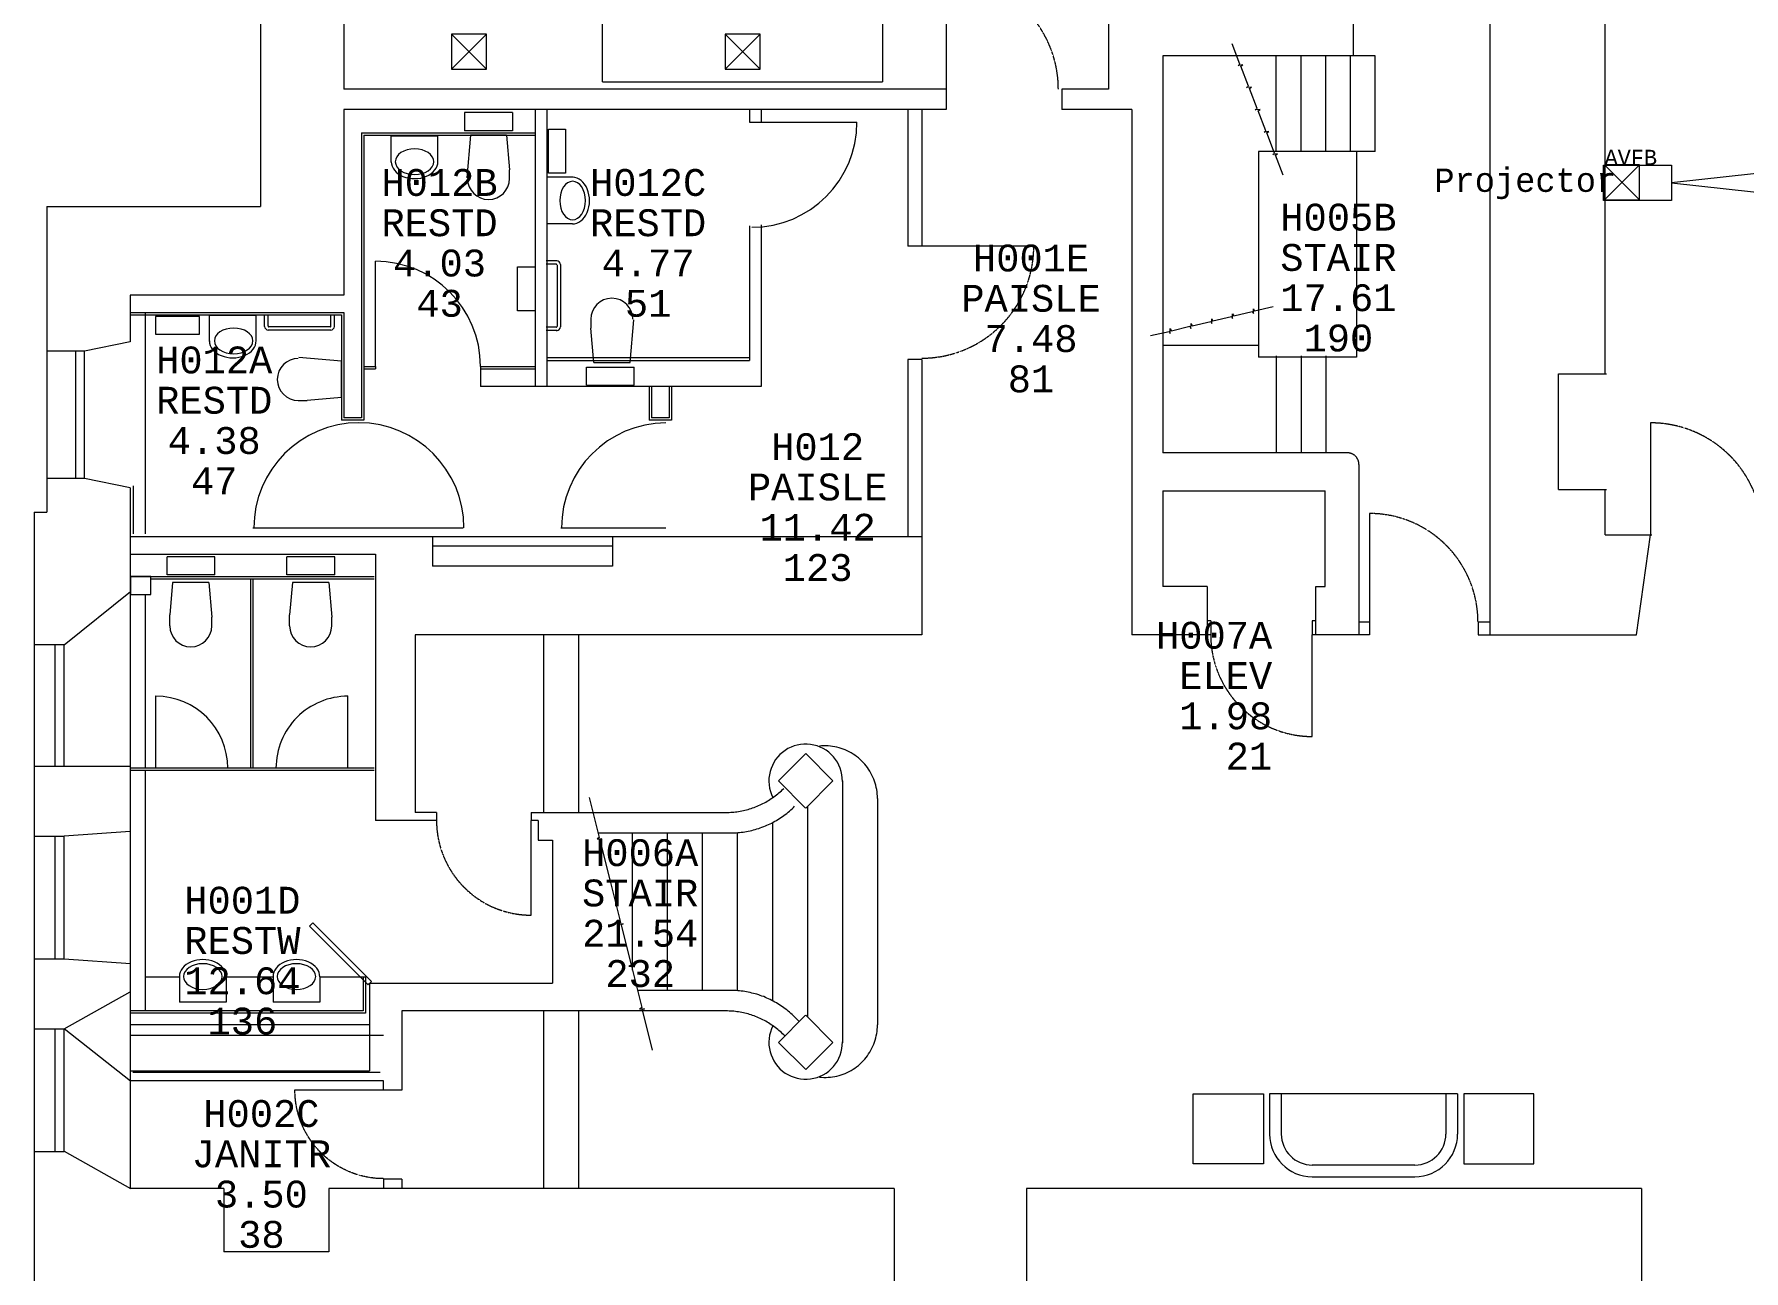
# Model space of a CAD drawing. Extents: x 0 to 84000, y 0 to 59400.
# Drawn here: x 10999 to 25644, y 30285 to 40876 of the extents above; entities that cross this region are included whole.
import ezdxf
from ezdxf.enums import TextEntityAlignment as Align

# ---------------------------------------------------------------- set-up
doc = ezdxf.new("R2010")
doc.units = 0
doc.header["$MEASUREMENT"] = 0
doc.linetypes.add('HIDDEN', pattern=[0.375, 0.25, -0.125])
doc.layers.get('0').update_dxf_attribs({"linetype": 'CONTINUOUS', "lineweight": 0})
for name, color, linetype, lineweight in [('001BUILDING', 7, 'CONTINUOUS', 0), ('001PARTITIONING', 5, 'CONTINUOUS', 0), ('725furniture', 4, 'CONTINUOUS', 0), ('RM$TXT', 7, 'CONTINUOUS', 0)]:
    doc.layers.add(name, color=color, linetype=linetype, lineweight=lineweight)
doc.styles.add('MONOTXT', font='monotxt.shx')

# ---------------------------------------------------------------- blocks, each defined once
blk = doc.blocks.new('12HH0214B')
at = {"linetype": 'Continuous'}
blk.add_line((0, 960), (0, 0), dxfattribs=at)
at = {"linetype": 'HIDDEN'}
for p, q in [((37.689712, 959.259741), (0.000301, 959.999878)), ((75.321008, 957.040496), (37.689712, 959.259741)), ((112.836164, 953.345565), (75.321008, 957.040496)), ((150.177335, 948.180644), (112.836164, 953.345565)), ((187.286944, 941.553698), (150.177335, 948.180644)), ((224.10777, 933.474945), (187.286944, 941.553698)), ((260.583038, 923.956842), (224.10777, 933.474945)), ((296.656506, 913.014065), (260.583038, 923.956842)), ((332.272552, 900.663487), (296.656506, 913.014065)), ((367.376257, 886.924152), (332.272552, 900.663487)), ((401.913495, 871.817245), (367.376257, 886.924152)), ((435.831012, 855.366059), (401.913495, 871.817245)), ((469.07651, 837.595961), (435.831012, 855.366059)), ((501.598725, 818.534351), (469.07651, 837.595961)), ((533.347513, 798.210622), (501.598725, 818.534351)), ((564.273917, 776.65611), (533.347513, 798.210622)), ((594.330252, 753.904051), (564.273917, 776.65611)), ((623.470173, 729.989527), (594.330252, 753.904051)), ((651.648749, 704.949412), (623.470173, 729.989527)), ((678.82253, 678.822317), (651.648749, 704.949412)), ((704.949617, 651.648528), (678.82253, 678.822317)), ((729.989722, 623.469944), (704.949617, 651.648528)), ((753.904237, 594.330015), (729.989722, 623.469944)), ((776.656287, 564.273673), (753.904237, 594.330015)), ((798.210789, 533.347262), (776.656287, 564.273673)), ((818.534509, 501.598468), (798.210789, 533.347262)), ((837.596108, 469.076247), (818.534509, 501.598468)), ((855.366196, 435.830744), (837.596108, 469.076247)), ((871.817371, 401.913222), (855.366196, 435.830744)), ((886.924267, 367.375979), (871.817371, 401.913222)), ((900.663591, 332.272269), (886.924267, 367.375979)), ((913.014158, 296.65622), (900.663591, 332.272269)), ((923.956924, 260.582748), (913.014158, 296.65622)), ((933.475016, 224.107477), (923.956924, 260.582748)), ((941.553757, 187.286648), (933.475016, 224.107477)), ((948.180691, 150.177038), (941.553757, 187.286648)), ((953.3456, 112.835865), (948.180691, 150.177038)), ((957.04052, 75.320707), (953.3456, 112.835865)), ((959.259753, 37.689411), (957.04052, 75.320707)), ((959.999878, 0), (959.259753, 37.689411))]:
    blk.add_line(p, q, dxfattribs=at)
blk = doc.blocks.new('20HH0214B')
at = {"linetype": 'Continuous'}
blk.add_line((0, 810), (0, 0), dxfattribs=at)
at = {"linetype": 'HIDDEN'}
for p, q in [((31.800694, 809.375388), (0.000254, 809.999878)), ((63.552099, 807.5029), (31.800694, 809.375388)), ((95.205511, 804.385301), (63.552099, 807.5029)), ((126.712124, 800.0274), (95.205511, 804.385301)), ((158.023355, 794.435914), (126.712124, 800.0274)), ((189.090926, 787.619466), (158.023355, 794.435914)), ((219.866933, 779.588567), (189.090926, 787.619466)), ((250.303921, 770.355599), (219.866933, 779.588567)), ((280.354959, 759.934799), (250.303921, 770.355599)), ((309.97371, 748.342236), (280.354959, 759.934799)), ((339.114504, 735.595783), (309.97371, 748.342236)), ((367.732408, 721.715095), (339.114504, 735.595783)), ((395.783296, 706.721575), (367.732408, 721.715095)), ((423.223915, 690.638343), (395.783296, 706.721575)), ((450.011953, 673.490196), (423.223915, 690.638343)), ((476.106106, 655.303577), (450.011953, 673.490196)), ((501.466138, 636.106528), (476.106106, 655.303577)), ((526.052946, 615.928649), (501.466138, 636.106528)), ((549.828619, 594.801052), (526.052946, 615.928649)), ((572.756496, 572.756317), (549.828619, 594.801052)), ((594.801225, 549.828432), (572.756496, 572.756317)), ((615.928814, 526.052753), (594.801225, 549.828432)), ((636.106685, 501.465939), (615.928814, 526.052753)), ((655.303727, 476.1059), (636.106685, 501.465939)), ((673.490338, 450.011742), (655.303727, 476.1059)), ((690.638476, 423.223698), (673.490338, 450.011742)), ((706.7217, 395.783074), (690.638476, 423.223698)), ((721.715211, 367.732181), (706.7217, 395.783074)), ((735.595889, 339.114273), (721.715211, 367.732181)), ((748.342333, 309.973475), (735.595889, 339.114273)), ((759.934887, 280.35472), (748.342333, 309.973475)), ((770.355678, 250.303679), (759.934887, 280.35472)), ((779.588636, 219.866688), (770.355678, 250.303679)), ((787.619526, 189.090679), (779.588636, 219.866688)), ((794.435964, 158.023106), (787.619526, 189.090679)), ((800.027439, 126.711872), (794.435964, 158.023106)), ((804.385331, 95.205259), (800.027439, 126.711872)), ((807.50292, 63.551845), (804.385331, 95.205259)), ((809.375398, 31.80044), (807.50292, 63.551845)), ((809.999878, 0), (809.375398, 31.80044))]:
    blk.add_line(p, q, dxfattribs=at)
blk = doc.blocks.new('15HH0214B')
at = {"linetype": 'Continuous'}
blk.add_line((0, 760), (0, 0), dxfattribs=at)
at = {"linetype": 'HIDDEN'}
for p, q in [((29.837688, 759.413937), (0.000239, 759.999878)), ((59.629129, 757.657034), (29.837688, 759.413937)), ((89.328627, 754.73188), (59.629129, 757.657034)), ((118.890386, 750.642985), (89.328627, 754.73188)), ((148.268826, 745.396653), (118.890386, 750.642985)), ((177.418645, 739.000974), (148.268826, 745.396653)), ((206.294898, 731.465809), (177.418645, 739.000974)), ((234.85306, 722.802777), (206.294898, 731.465809)), ((263.049095, 713.025237), (234.85306, 722.802777)), ((290.839527, 702.148264), (263.049095, 713.025237)), ((318.181507, 690.188629), (290.839527, 702.148264)), ((345.032873, 677.164774), (318.181507, 690.188629)), ((371.352224, 663.09678), (345.032873, 677.164774)), ((397.098978, 648.00634), (371.352224, 663.09678)), ((422.233433, 631.916721), (397.098978, 648.00634)), ((446.716836, 614.852733), (422.233433, 631.916721)), ((470.511434, 596.840687), (446.716836, 614.852733)), ((493.580537, 577.908356), (470.511434, 596.840687)), ((515.888576, 558.084933), (493.580537, 577.908356)), ((537.401152, 537.400983), (515.888576, 558.084933)), ((558.085095, 515.888401), (537.401152, 537.400983)), ((577.908511, 493.580356), (558.085095, 515.888401)), ((596.840834, 470.511246), (577.908511, 493.580356)), ((614.852873, 446.716643), (596.840834, 470.511246)), ((631.916854, 422.233235), (614.852873, 446.716643)), ((648.006465, 397.098774), (631.916854, 422.233235)), ((663.096897, 371.352016), (648.006465, 397.098774)), ((677.164882, 345.032661), (663.096897, 371.352016)), ((690.188729, 318.18129), (677.164882, 345.032661)), ((702.148355, 290.839307), (690.188729, 318.18129)), ((713.025319, 263.048871), (702.148355, 290.839307)), ((722.802851, 234.852833), (713.025319, 263.048871)), ((731.465874, 206.294669), (722.802851, 234.852833)), ((739.001029, 177.418413), (731.465874, 206.294669)), ((745.396699, 148.268592), (739.001029, 177.418413)), ((750.643022, 118.890151), (745.396699, 148.268592)), ((754.731908, 89.32839), (750.643022, 118.890151)), ((757.657053, 59.628891), (754.731908, 89.32839)), ((759.413946, 29.837449), (757.657053, 59.628891)), ((759.999878, 0), (759.413946, 29.837449))]:
    blk.add_line(p, q, dxfattribs=at)
blk = doc.blocks.new('21HH0214B')
at = {"linetype": 'Continuous'}
blk.add_line((0, 870), (0, 0), dxfattribs=at)
at = {"linetype": 'HIDDEN'}
for p, q in [((34.156301, 869.329129), (0.000273, 869.999878)), ((68.259662, 867.317938), (34.156301, 869.329129)), ((102.257772, 863.969407), (68.259662, 867.317938)), ((136.098208, 859.288697), (102.257772, 863.969407)), ((169.728791, 853.283028), (136.098208, 859.288697)), ((203.097664, 845.961658), (169.728791, 853.283028)), ((236.153375, 837.335877), (203.097664, 845.961658)), ((268.844955, 827.418986), (236.153375, 837.335877)), ((301.121996, 816.226275), (268.844955, 827.418986)), ((332.934729, 803.775002), (301.121996, 816.226275)), ((364.2341, 790.084368), (332.934729, 803.775002)), ((394.97185, 775.175481), (364.2341, 790.084368)), ((425.100581, 759.07133), (394.97185, 775.175481)), ((454.573839, 741.796746), (425.100581, 759.07133)), ((483.346177, 723.378366), (454.573839, 741.796746)), ((511.37323, 703.84459), (483.346177, 723.378366)), ((538.611784, 683.225537), (511.37323, 703.84459)), ((565.019837, 661.553), (538.611784, 683.225537)), ((590.556671, 638.860396), (565.019837, 661.553)), ((615.18291, 615.182717), (590.556671, 638.860396)), ((638.860582, 590.556471), (615.18291, 615.182717)), ((661.553177, 565.019629), (638.860582, 590.556471)), ((683.225706, 538.611569), (661.553177, 565.019629)), ((703.844751, 511.373009), (683.225706, 538.611569)), ((723.378518, 483.34595), (703.844751, 511.373009)), ((741.796889, 454.573606), (723.378518, 483.34595)), ((759.071463, 425.100343), (741.796889, 454.573606)), ((775.175605, 394.971606), (759.071463, 425.100343)), ((790.084482, 364.233852), (775.175605, 394.971606)), ((803.775107, 332.934476), (790.084482, 364.233852)), ((816.226369, 301.12174), (803.775107, 332.934476)), ((827.41907, 268.844695), (816.226369, 301.12174)), ((837.335951, 236.153112), (827.41907, 268.844695)), ((845.961722, 203.097398), (837.335951, 236.153112)), ((853.283081, 169.728523), (845.961722, 203.097398)), ((859.28874, 136.097939), (853.283081, 169.728523)), ((863.969439, 102.257501), (859.28874, 136.097939)), ((867.31796, 68.25939), (863.969439, 102.257501)), ((869.32914, 34.156028), (867.31796, 68.25939)), ((869.999878, 0), (869.32914, 34.156028))]:
    blk.add_line(p, q, dxfattribs=at)
blk = doc.blocks.new('16HH0214B')
at = {"linetype": 'Continuous'}
blk.add_line((0, 930), (0, 0), dxfattribs=at)
at = {"linetype": 'HIDDEN'}
for p, q in [((36.511908, 929.282871), (0.000292, 929.999878)), ((72.967226, 927.132977), (36.511908, 929.282871)), ((109.310033, 923.553512), (72.967226, 927.132977)), ((145.484293, 918.549995), (109.310033, 923.553512)), ((181.434226, 912.130141), (145.484293, 918.549995)), ((217.104401, 904.303849), (181.434226, 912.130141)), ((252.439817, 895.083187), (217.104401, 904.303849)), ((287.385989, 884.482372), (252.439817, 895.083187)), ((321.889033, 872.51775), (287.385989, 884.482372)), ((355.895748, 859.207769), (321.889033, 872.51775)), ((389.353697, 844.572952), (355.895748, 859.207769)), ((422.211291, 828.635866), (389.353697, 844.572952)), ((454.417867, 811.421084), (422.211291, 828.635866)), ((485.923763, 792.95515), (454.417867, 811.421084)), ((516.680401, 773.266537), (485.923763, 792.95515)), ((546.640355, 752.385603), (516.680401, 773.266537)), ((575.757429, 730.344546), (546.640355, 752.385603)), ((603.986728, 707.177351), (575.757429, 730.344546)), ((631.284723, 682.91974), (603.986728, 707.177351)), ((657.609323, 657.609117), (631.284723, 682.91974)), ((682.919938, 631.284509), (657.609323, 657.609117)), ((707.177541, 603.986506), (682.919938, 631.284509)), ((730.344727, 575.7572), (707.177541, 603.986506)), ((752.385775, 546.640118), (730.344727, 575.7572)), ((773.266699, 516.680158), (752.385775, 546.640118)), ((792.955302, 485.923514), (773.266699, 516.680158)), ((811.421226, 454.417612), (792.955302, 485.923514)), ((828.635999, 422.211031), (811.421226, 454.417612)), ((844.573074, 389.353432), (828.635999, 422.211031)), ((859.20788, 355.895478), (844.573074, 389.353432)), ((872.517851, 321.888759), (859.20788, 355.895478)), ((884.482462, 287.385712), (872.517851, 321.888759)), ((895.083266, 252.439536), (884.482462, 287.385712)), ((904.303918, 217.104117), (895.083266, 252.439536)), ((912.130198, 181.43394), (904.303918, 217.104117)), ((918.550041, 145.484005), (912.130198, 181.43394)), ((923.553546, 109.309744), (918.550041, 145.484005)), ((927.133, 72.966935), (923.553546, 109.309744)), ((929.282882, 36.511617), (927.133, 72.966935)), ((929.999878, 0), (929.282882, 36.511617))]:
    blk.add_line(p, q, dxfattribs=at)
blk = doc.blocks.new('justhh00furn')
at = {"layer": '725furniture', "lineweight": 0}
for p, q in [((9819, 4291), (10419, 4291)), ((9819, 3691), (9819, 4291)), ((10419, 4291), (10419, 3691)), ((12136, 4291), (12136, 3691)), ((12736, 4291), (12136, 4291)), ((12736, 3691), (12736, 4291)), ((10419, 3691), (9819, 3691)), ((12136, 3691), (12736, 3691))]:
    blk.add_line(p, q, dxfattribs=at)
at = {"layer": '725furniture', "linetype": 'ByBlock', "lineweight": 0}
for p, q in [((10473, 4291), (10473, 3946)), ((12083, 4291), (10473, 4291)), ((10473, 4291), (10473, 3946)), ((10573, 4291), (10573, 3946)), ((11983, 4291), (11983, 3946)), ((12083, 4291), (12083, 3946)), ((11718, 3681), (10838, 3681)), ((10838, 3581), (11718, 3581))]:
    blk.add_line(p, q, dxfattribs=at)
for centre, radius, start, end in [((10838, 3946), 365, 180, 270), ((10838, 3946), 265, 180, 270), ((11718, 3946), 265, 270, 0), ((11718, 3946), 365, 270, 0)]:
    blk.add_arc(centre, radius, start, end, dxfattribs=at)
blk = doc.blocks.new('650av')
at = {"linetype": 'ByBlock', "lineweight": 0}
for p, q in [((4758, 12959), (4758, 13727)), ((7158, 13727), (7158, 12959)), ((3465, 13366), (3765, 13066)), ((3465, 13066), (3765, 13366)), ((3765, 13366), (3465, 13366)), ((3465, 13366), (3465, 13066)), ((3765, 13066), (3765, 13366)), ((5808, 13366), (6108, 13066)), ((5808, 13066), (6108, 13366)), ((6108, 13366), (5808, 13366)), ((5808, 13366), (5808, 13066)), ((6108, 13066), (6108, 13366)), ((3465, 13066), (3765, 13066)), ((5808, 13066), (6108, 13066)), ((4758, 12959), (7158, 12959))]:
    blk.add_line(p, q, dxfattribs=at)
at = {"lineweight": 0}
for p, q in [((24952, 13293), (13916, 12093)), ((13332, 11943), (13332, 12243)), ((13332, 12243), (13916, 12243)), ((13342, 12246), (13642, 11946)), ((13342, 11946), (13642, 12246)), ((13642, 12246), (13342, 12246)), ((13342, 12246), (13342, 11946)), ((13642, 11946), (13642, 12246)), ((13916, 12243), (13916, 11943)), ((13916, 12093), (24952, 10893)), ((13916, 11943), (13332, 11943)), ((13342, 11946), (13642, 11946))]:
    blk.add_line(p, q, dxfattribs=at)
at = {"lineweight": 0, "style": 'MONOTXT'}
blk.add_text('AVFB', height=130, dxfattribs=at).set_placement((13342, 12246))
blk.add_text('Projector', height=200, dxfattribs=at).set_placement((12663, 12094), align=Align.MIDDLE)

msp = doc.modelspace()

# ---------------------------------------------------------------- linework, layer by layer
at = {"layer": '001BUILDING', "linetype": 'Continuous'}
for p, q in [((12936, 50592), (12936, 39400)), ((20202, 46202), (20202, 40406)), ((13652, 42716), (13652, 40406)), ((23467, 41227), (23467, 35733)), ((24456, 37967), (24456, 41227)), ((22297, 40971), (22297, 40691)), ((21328, 40620), (21261, 40792)), ((20667, 40691), (20667, 37291)), ((22487, 40691), (20667, 40691)), ((21311, 40608), (21328, 40620)), ((21352, 40613), (21311, 40608)), ((21335, 40601), (21352, 40613)), ((21402, 40430), (21335, 40601)), ((21639, 39871), (21639, 40691)), ((21851, 39871), (21851, 40691)), ((22063, 39871), (22063, 40691)), ((22275, 39871), (22275, 40691)), ((22487, 39871), (22487, 40691)), ((21385, 40418), (21402, 40430)), ((21426, 40423), (21385, 40418)), ((21402, 40430), (21402, 40430)), ((21409, 40411), (21426, 40423)), ((18812, 40406), (13652, 40406)), ((18812, 40406), (18812, 40231)), ((20202, 40406), (19802, 40406)), ((19802, 40406), (19802, 40231)), ((21476, 40239), (21409, 40411)), ((18812, 40231), (13652, 40231)), ((13652, 40231), (13652, 38641)), ((18482, 40231), (18482, 39061)), ((18602, 40231), (18602, 39061)), ((20402, 40231), (19802, 40231)), ((20402, 40231), (20402, 35731)), ((21459, 40227), (21476, 40239)), ((21500, 40232), (21459, 40227)), ((21476, 40239), (21476, 40239)), ((21484, 40220), (21500, 40232)), ((21550, 40049), (21484, 40220)), ((21534, 40037), (21550, 40049)), ((21574, 40042), (21534, 40037)), ((21550, 40049), (21550, 40049)), ((21558, 40030), (21574, 40042)), ((21624, 39858), (21558, 40030)), ((21487, 39871), (21487, 38111)), ((22487, 39871), (21487, 39871)), ((21608, 39846), (21624, 39858)), ((21649, 39851), (21608, 39846)), ((21624, 39858), (21624, 39858)), ((21632, 39839), (21649, 39851)), ((21699, 39668), (21632, 39839)), ((22327, 39871), (22327, 38111)), ((11106, 39400), (11106, 36783)), ((11106, 39400), (12936, 39400)), ((18602, 39061), (18482, 39061)), ((11822, 38641), (11822, 38241)), ((13652, 38641), (11822, 38641)), ((21443, 38483), (21443, 38524)), ((21443, 38524), (21453, 38506)), ((21453, 38506), (21611, 38543)), ((20740, 38336), (20899, 38374)), ((20899, 38374), (20908, 38355)), ((20908, 38355), (20909, 38397)), ((20909, 38397), (20918, 38378)), ((20918, 38378), (21077, 38416)), ((20918, 38378), (20918, 38378)), ((21077, 38416), (21086, 38398)), ((21086, 38398), (21087, 38439)), ((21087, 38439), (21096, 38421)), ((21096, 38421), (21255, 38459)), ((21096, 38421), (21096, 38421)), ((21255, 38459), (21264, 38440)), ((21264, 38440), (21265, 38482)), ((21265, 38482), (21274, 38463)), ((21274, 38463), (21433, 38501)), ((21274, 38463), (21274, 38463)), ((21433, 38501), (21443, 38483)), ((11822, 38241), (11431, 38161)), ((20562, 38294), (20720, 38331)), ((20720, 38331), (20730, 38313)), ((20730, 38313), (20730, 38354)), ((20730, 38354), (20740, 38336)), ((20740, 38336), (20740, 38336)), ((11430, 38161), (11106, 38161)), ((11356, 37071), (11356, 38161)), ((11431, 37071), (11431, 38161)), ((18482, 38091), (18482, 36571)), ((18602, 38091), (18482, 38091)), ((18602, 38091), (18602, 35731)), ((21487, 38211), (20667, 38211)), ((22327, 38111), (21487, 38111)), ((21639, 38121), (21639, 37291)), ((21851, 38121), (21851, 37291)), ((22063, 38121), (22063, 37291)), ((24056, 36977), (24056, 37967)), ((24056, 37967), (24467, 37967)), ((22247, 37291), (20667, 37291)), ((22251, 37291), (22247, 37291)), ((22255, 37291), (22251, 37291)), ((22259, 37290), (22255, 37291)), ((22263, 37290), (22259, 37290)), ((22267, 37289), (22263, 37290)), ((22271, 37288), (22267, 37289)), ((22274, 37287), (22271, 37288)), ((22278, 37286), (22274, 37287)), ((22282, 37285), (22278, 37286)), ((22285, 37283), (22282, 37285)), ((22289, 37282), (22285, 37283)), ((22293, 37280), (22289, 37282)), ((22296, 37278), (22293, 37280)), ((22299, 37276), (22296, 37278)), ((22303, 37274), (22299, 37276)), ((22306, 37272), (22303, 37274)), ((22309, 37269), (22306, 37272)), ((22312, 37267), (22309, 37269)), ((22315, 37264), (22312, 37267)), ((22318, 37262), (22315, 37264)), ((22321, 37259), (22318, 37262)), ((22323, 37256), (22321, 37259)), ((22326, 37253), (22323, 37256)), ((22328, 37250), (22326, 37253)), ((22330, 37246), (22328, 37250)), ((22332, 37243), (22330, 37246)), ((22334, 37240), (22332, 37243)), ((22336, 37236), (22334, 37240)), ((22338, 37233), (22336, 37236)), ((22340, 37229), (22338, 37233)), ((22341, 37226), (22340, 37229)), ((22342, 37222), (22341, 37226)), ((22343, 37218), (22342, 37222)), ((22344, 37214), (22343, 37218)), ((22345, 37210), (22344, 37214)), ((22346, 37207), (22345, 37210)), ((22346, 37203), (22346, 37207)), ((22347, 37199), (22346, 37203)), ((11430, 37071), (11106, 37071)), ((11822, 36991), (11431, 37071)), ((22347, 37195), (22347, 37199)), ((22347, 37191), (22347, 37195)), ((22347, 37191), (22347, 35731)), ((11822, 36991), (11822, 30991)), ((20667, 36966), (20667, 36146)), ((20667, 36966), (22057, 36966)), ((22057, 36146), (22057, 36966)), ((24056, 36977), (24467, 36977)), ((24456, 36587), (24456, 36977)), ((10999, 36783), (10999, 30124)), ((10999, 36783), (11106, 36783)), ((14412, 36571), (11822, 36571)), ((15952, 36571), (14412, 36571)), ((14412, 36571), (14412, 36321)), ((15952, 36491), (14412, 36491)), ((18602, 36571), (15952, 36571)), ((15952, 36571), (15952, 36321)), ((24456, 36587), (24857, 36587)), ((24726, 35733), (24846, 36587)), ((11822, 36423), (13922, 36423)), ((13922, 36423), (13922, 34141)), ((15952, 36321), (14412, 36321)), ((11254, 35646), (11823, 36103)), ((21047, 36146), (20667, 36146)), ((21047, 36146), (21047, 35731)), ((21977, 36146), (22057, 36146)), ((21977, 35731), (21977, 36146)), ((21077, 35851), (21047, 35851)), ((21077, 35851), (21077, 35731)), ((21977, 35851), (21947, 35851)), ((21947, 35851), (21947, 35731)), ((22437, 35841), (22347, 35841)), ((22437, 35841), (22437, 35731)), ((23367, 35841), (23367, 35731)), ((23467, 35841), (23367, 35841)), ((11254, 35646), (10999, 35646)), ((11179, 34608), (11179, 35646)), ((11254, 34608), (11254, 35646)), ((18602, 35731), (14262, 35731)), ((14262, 35731), (14262, 34211)), ((15362, 35731), (15362, 34211)), ((15662, 35731), (15662, 34211)), ((21077, 35731), (20402, 35731)), ((22437, 35731), (21947, 35731)), ((23367, 35733), (24726, 35733)), ((17608, 34714), (17375, 34481)), ((17409, 34725), (17387, 34707)), ((17432, 34742), (17409, 34725)), ((17456, 34757), (17432, 34742)), ((17482, 34770), (17456, 34757)), ((17508, 34780), (17482, 34770)), ((17536, 34788), (17508, 34780)), ((17564, 34793), (17536, 34788)), ((17592, 34796), (17564, 34793)), ((17621, 34796), (17592, 34796)), ((17841, 34481), (17608, 34714)), ((17649, 34793), (17621, 34796)), ((17677, 34788), (17649, 34793)), ((17705, 34780), (17677, 34788)), ((17731, 34770), (17705, 34780)), ((17744, 34780), (17726, 34778)), ((17757, 34758), (17731, 34770)), ((17763, 34781), (17744, 34780)), ((17782, 34743), (17757, 34758)), ((17782, 34781), (17763, 34781)), ((17801, 34780), (17782, 34781)), ((17805, 34726), (17782, 34743)), ((17820, 34778), (17801, 34780)), ((17826, 34708), (17805, 34726)), ((17838, 34776), (17820, 34778)), ((17857, 34773), (17838, 34776)), ((17875, 34769), (17857, 34773)), ((17894, 34764), (17875, 34769)), ((17912, 34759), (17894, 34764)), ((17929, 34753), (17912, 34759)), ((17947, 34746), (17929, 34753)), ((17964, 34738), (17947, 34746)), ((17981, 34730), (17964, 34738)), ((17997, 34720), (17981, 34730)), ((18014, 34711), (17997, 34720)), ((18029, 34700), (18014, 34711)), ((10999, 34608), (11822, 34608)), ((17311, 34588), (17302, 34560)), ((17322, 34614), (17311, 34588)), ((17335, 34639), (17322, 34614)), ((17350, 34663), (17335, 34639)), ((17368, 34686), (17350, 34663)), ((17387, 34707), (17368, 34686)), ((17846, 34687), (17826, 34708)), ((17863, 34664), (17846, 34687)), ((17879, 34641), (17863, 34664)), ((17892, 34615), (17879, 34641)), ((17903, 34589), (17892, 34615)), ((17912, 34562), (17903, 34589)), ((18044, 34689), (18029, 34700)), ((18059, 34677), (18044, 34689)), ((18073, 34665), (18059, 34677)), ((18087, 34652), (18073, 34665)), ((18100, 34639), (18087, 34652)), ((18113, 34625), (18100, 34639)), ((18125, 34610), (18113, 34625)), ((18136, 34595), (18125, 34610)), ((18147, 34580), (18136, 34595)), ((18157, 34564), (18147, 34580)), ((18167, 34548), (18157, 34564)), ((17293, 34504), (17292, 34476)), ((17292, 34476), (17294, 34447)), ((17297, 34532), (17293, 34504)), ((17294, 34447), (17298, 34419)), ((17302, 34560), (17297, 34532)), ((17298, 34419), (17305, 34391)), ((17607, 34248), (17374, 34481)), ((17841, 34481), (17608, 34248)), ((17918, 34534), (17912, 34562)), ((17921, 34506), (17918, 34534)), ((17922, 34477), (17921, 34506)), ((17922, 34481), (17922, 32237)), ((18175, 34531), (18167, 34548)), ((18183, 34514), (18175, 34531)), ((18191, 34496), (18183, 34514)), ((18197, 34479), (18191, 34496)), ((18203, 34461), (18197, 34479)), ((18208, 34443), (18203, 34461)), ((18212, 34424), (18208, 34443)), ((18216, 34406), (18212, 34424)), ((15753, 34339), (15839, 33995)), ((17204, 34270), (17217, 34275)), ((17217, 34275), (17229, 34281)), ((17229, 34281), (17241, 34287)), ((17241, 34287), (17254, 34294)), ((17254, 34294), (17266, 34300)), ((17266, 34300), (17278, 34307)), ((17278, 34307), (17289, 34314)), ((17289, 34314), (17301, 34321)), ((17301, 34321), (17312, 34329)), ((17305, 34391), (17315, 34364)), ((17312, 34329), (17324, 34337)), ((17315, 34364), (17326, 34338)), ((17324, 34337), (17335, 34345)), ((17335, 34345), (17346, 34353)), ((17346, 34353), (17357, 34361)), ((17357, 34361), (17368, 34370)), ((17368, 34370), (17378, 34379)), ((17378, 34379), (17389, 34388)), ((17389, 34388), (17399, 34397)), ((17399, 34397), (17409, 34406)), ((17409, 34406), (17419, 34416)), ((18219, 34387), (18216, 34406)), ((18221, 34369), (18219, 34387)), ((18222, 34350), (18221, 34369)), ((18222, 34331), (18222, 34350)), ((18222, 34331), (18222, 32391)), ((14445, 34141), (13922, 34141)), ((14445, 34211), (14262, 34211)), ((14445, 34211), (14445, 34141)), ((15255, 34211), (15255, 34141)), ((15255, 34211), (16924, 34211)), ((15315, 34141), (15255, 34141)), ((15315, 34141), (15315, 33973)), ((16924, 34211), (16937, 34211)), ((16937, 34211), (16951, 34211)), ((16951, 34211), (16965, 34212)), ((16965, 34212), (16978, 34213)), ((16978, 34213), (16992, 34214)), ((16992, 34214), (17006, 34216)), ((17006, 34216), (17019, 34217)), ((17019, 34217), (17033, 34219)), ((17033, 34219), (17047, 34222)), ((17047, 34222), (17060, 34224)), ((17060, 34224), (17074, 34227)), ((17074, 34227), (17087, 34230)), ((17087, 34230), (17100, 34234)), ((17100, 34234), (17114, 34237)), ((17114, 34237), (17127, 34241)), ((17127, 34241), (17140, 34245)), ((17140, 34245), (17153, 34250)), ((17153, 34250), (17166, 34254)), ((17166, 34254), (17179, 34259)), ((17179, 34259), (17191, 34264)), ((17191, 34264), (17204, 34270)), ((17317, 34120), (17330, 34127)), ((17330, 34127), (17344, 34135)), ((17344, 34135), (17357, 34142)), ((17357, 34142), (17370, 34150)), ((17370, 34150), (17383, 34158)), ((17383, 34158), (17396, 34167)), ((17396, 34167), (17408, 34175)), ((17408, 34175), (17421, 34184)), ((17421, 34184), (17433, 34193)), ((17433, 34193), (17445, 34202)), ((17445, 34202), (17457, 34212)), ((17457, 34212), (17468, 34222)), ((17468, 34222), (17480, 34232)), ((17480, 34232), (17491, 34242)), ((17491, 34242), (17502, 34252)), ((17502, 34252), (17513, 34263)), ((17622, 34262), (17622, 32459)), ((10999, 34008), (11254, 34008)), ((11179, 32958), (11179, 34008)), ((11822, 34048), (11254, 34008)), ((11254, 32958), (11254, 34008)), ((15839, 33995), (15820, 33985)), ((15820, 33985), (15862, 33985)), ((15828, 34036), (16965, 34036)), ((15862, 33985), (15844, 33975)), ((16122, 34036), (16122, 32860)), ((16422, 34036), (16422, 32686)), ((16722, 34036), (16722, 32686)), ((16965, 34036), (16980, 34036)), ((16980, 34036), (16995, 34036)), ((16995, 34036), (17011, 34037)), ((17011, 34037), (17026, 34038)), ((17022, 34036), (17022, 32686)), ((17026, 34038), (17041, 34040)), ((17041, 34040), (17056, 34041)), ((17056, 34041), (17071, 34043)), ((17071, 34043), (17086, 34045)), ((17086, 34045), (17101, 34048)), ((17101, 34048), (17116, 34051)), ((17116, 34051), (17131, 34054)), ((17131, 34054), (17146, 34057)), ((17146, 34057), (17161, 34061)), ((17161, 34061), (17175, 34065)), ((17175, 34065), (17190, 34069)), ((17190, 34069), (17205, 34074)), ((17205, 34074), (17219, 34079)), ((17219, 34079), (17233, 34084)), ((17233, 34084), (17248, 34089)), ((17248, 34089), (17262, 34095)), ((17262, 34095), (17276, 34101)), ((17276, 34101), (17290, 34107)), ((17290, 34107), (17303, 34114)), ((17303, 34114), (17317, 34120)), ((17322, 34123), (17322, 32599)), ((15315, 33973), (15438, 33973)), ((15438, 33973), (15438, 32748)), ((15844, 33975), (15844, 33975)), ((15844, 33975), (15930, 33631)), ((15930, 33631), (15911, 33621)), ((15911, 33621), (15953, 33621)), ((15953, 33621), (15935, 33612)), ((15935, 33612), (15935, 33612)), ((15935, 33612), (16021, 33267)), ((13385, 33265), (13356, 33236)), ((13385, 33265), (13887, 32763)), ((16021, 33267), (16002, 33257)), ((16002, 33257), (16044, 33257)), ((16044, 33257), (16026, 33248)), ((16026, 33248), (16026, 33248)), ((16026, 33248), (16112, 32903)), ((13357, 33236), (13859, 32734)), ((10999, 32958), (11254, 32958)), ((11254, 32958), (11823, 32918)), ((16112, 32903), (16093, 32894)), ((16093, 32894), (16135, 32894)), ((16135, 32894), (16117, 32884)), ((16117, 32884), (16117, 32884)), ((16117, 32884), (16203, 32540)), ((11254, 32358), (11822, 32675)), ((13887, 32763), (13858, 32734)), ((13872, 32748), (13872, 31998)), ((13872, 32748), (15438, 32748)), ((16965, 32686), (16166, 32686)), ((16980, 32686), (16965, 32686)), ((16995, 32685), (16980, 32686)), ((17011, 32685), (16995, 32685)), ((17026, 32684), (17011, 32685)), ((17041, 32682), (17026, 32684)), ((17056, 32681), (17041, 32682)), ((17071, 32679), (17056, 32681)), ((17086, 32676), (17071, 32679)), ((17101, 32674), (17086, 32676)), ((17116, 32671), (17101, 32674)), ((17131, 32668), (17116, 32671)), ((17146, 32664), (17131, 32668)), ((17161, 32661), (17146, 32664)), ((17175, 32657), (17161, 32661)), ((16203, 32540), (16184, 32530)), ((16184, 32530), (16226, 32530)), ((16226, 32530), (16208, 32520)), ((16208, 32520), (16293, 32176)), ((17190, 32653), (17175, 32657)), ((17205, 32648), (17190, 32653)), ((17219, 32643), (17205, 32648)), ((17233, 32638), (17219, 32643)), ((17248, 32633), (17233, 32638)), ((17262, 32627), (17248, 32633)), ((17276, 32621), (17262, 32627)), ((17290, 32615), (17276, 32621)), ((17303, 32608), (17290, 32615)), ((17317, 32601), (17303, 32608)), ((17330, 32594), (17317, 32601)), ((17344, 32587), (17330, 32594)), ((17357, 32579), (17344, 32587)), ((17370, 32572), (17357, 32579)), ((17383, 32564), (17370, 32572)), ((17396, 32555), (17383, 32564)), ((17408, 32547), (17396, 32555)), ((17421, 32538), (17408, 32547)), ((17433, 32529), (17421, 32538)), ((17445, 32519), (17433, 32529)), ((17457, 32510), (17445, 32519)), ((14147, 32511), (14147, 31831)), ((16924, 32511), (14147, 32511)), ((15362, 32511), (15362, 30991)), ((15662, 32511), (15662, 30991)), ((16937, 32511), (16924, 32511)), ((16951, 32510), (16937, 32511)), ((16965, 32510), (16951, 32510)), ((16978, 32509), (16965, 32510)), ((16992, 32508), (16978, 32509)), ((17006, 32506), (16992, 32508)), ((17019, 32504), (17006, 32506)), ((17033, 32502), (17019, 32504)), ((17047, 32500), (17033, 32502)), ((17060, 32497), (17047, 32500)), ((17074, 32495), (17060, 32497)), ((17087, 32492), (17074, 32495)), ((17100, 32488), (17087, 32492)), ((17114, 32485), (17100, 32488)), ((17127, 32481), (17114, 32485)), ((17140, 32477), (17127, 32481)), ((17153, 32472), (17140, 32477)), ((17166, 32468), (17153, 32472)), ((17179, 32463), (17166, 32468)), ((17191, 32458), (17179, 32463)), ((17204, 32452), (17191, 32458)), ((17217, 32447), (17204, 32452)), ((17229, 32441), (17217, 32447)), ((17241, 32435), (17229, 32441)), ((17254, 32428), (17241, 32435)), ((17266, 32422), (17254, 32428)), ((17278, 32415), (17266, 32422)), ((17289, 32408), (17278, 32415)), ((17301, 32400), (17289, 32408)), ((17312, 32393), (17301, 32400)), ((17324, 32385), (17312, 32393)), ((17326, 32383), (17315, 32357)), ((17335, 32377), (17324, 32385)), ((17346, 32369), (17335, 32377)), ((17357, 32361), (17346, 32369)), ((17374, 32241), (17607, 32474)), ((17468, 32500), (17457, 32510)), ((17480, 32490), (17468, 32500)), ((17491, 32480), (17480, 32490)), ((17502, 32470), (17491, 32480)), ((17513, 32459), (17502, 32470)), ((17513, 32459), (17553, 32419)), ((17608, 32474), (17841, 32241)), ((18221, 32353), (18222, 32372)), ((18222, 32372), (18222, 32391)), ((10999, 32358), (11254, 32358)), ((11179, 31308), (11179, 32358)), ((11254, 32359), (11823, 31911)), ((11254, 31308), (11254, 32358)), ((17294, 32275), (17292, 32246)), ((17292, 32246), (17293, 32218)), ((17298, 32303), (17294, 32275)), ((17305, 32330), (17298, 32303)), ((17315, 32357), (17305, 32330)), ((17368, 32352), (17357, 32361)), ((17378, 32343), (17368, 32352)), ((17375, 32241), (17608, 32008)), ((17389, 32334), (17378, 32343)), ((17399, 32325), (17389, 32334)), ((17409, 32315), (17399, 32325)), ((17419, 32306), (17409, 32315)), ((17419, 32306), (17429, 32296)), ((17608, 32008), (17840, 32240)), ((17921, 32216), (17922, 32245)), ((18183, 32208), (18191, 32225)), ((18191, 32225), (18197, 32243)), ((18197, 32243), (18203, 32261)), ((18203, 32261), (18208, 32279)), ((18208, 32279), (18212, 32297)), ((18212, 32297), (18216, 32316)), ((18216, 32316), (18219, 32334)), ((18219, 32334), (18221, 32353)), ((17293, 32218), (17297, 32189)), ((17297, 32189), (17302, 32161)), ((17302, 32161), (17311, 32134)), ((17311, 32134), (17322, 32108)), ((17322, 32108), (17335, 32083)), ((17335, 32083), (17350, 32059)), ((17863, 32057), (17879, 32081)), ((17879, 32081), (17892, 32106)), ((17892, 32106), (17903, 32133)), ((17903, 32133), (17912, 32160)), ((17912, 32160), (17918, 32188)), ((17918, 32188), (17921, 32216)), ((18087, 32069), (18100, 32083)), ((18100, 32083), (18113, 32097)), ((18113, 32097), (18125, 32111)), ((18125, 32111), (18136, 32126)), ((18136, 32126), (18147, 32142)), ((18147, 32142), (18157, 32158)), ((18157, 32158), (18167, 32174)), ((18167, 32174), (18175, 32191)), ((18175, 32191), (18183, 32208)), ((11822, 31998), (13872, 31998)), ((17350, 32059), (17368, 32036)), ((17368, 32036), (17387, 32015)), ((17387, 32015), (17409, 31996)), ((17409, 31996), (17432, 31979)), ((17432, 31979), (17456, 31965)), ((17456, 31965), (17482, 31952)), ((17482, 31952), (17508, 31942)), ((17508, 31942), (17536, 31934)), ((17536, 31934), (17564, 31929)), ((17564, 31929), (17592, 31926)), ((17621, 31926), (17649, 31929)), ((17649, 31929), (17677, 31934)), ((17677, 31934), (17705, 31941)), ((17705, 31941), (17731, 31951)), ((17726, 31943), (17744, 31942)), ((17731, 31951), (17757, 31964)), ((17744, 31942), (17763, 31941)), ((17757, 31964), (17782, 31978)), ((17763, 31941), (17782, 31941)), ((17782, 31978), (17805, 31995)), ((17782, 31941), (17801, 31942)), ((17801, 31942), (17820, 31943)), ((17805, 31995), (17826, 32014)), ((17820, 31943), (17838, 31946)), ((17826, 32014), (17846, 32035)), ((17838, 31946), (17857, 31949)), ((17846, 32035), (17863, 32057)), ((17857, 31949), (17875, 31953)), ((17875, 31953), (17894, 31958)), ((17894, 31958), (17912, 31963)), ((17912, 31963), (17929, 31969)), ((17929, 31969), (17947, 31976)), ((17947, 31976), (17964, 31984)), ((17964, 31984), (17981, 31992)), ((17981, 31992), (17997, 32001)), ((17997, 32001), (18014, 32011)), ((18014, 32011), (18029, 32021)), ((18029, 32021), (18044, 32033)), ((18044, 32033), (18059, 32044)), ((18059, 32044), (18073, 32057)), ((18073, 32057), (18087, 32069)), ((13992, 31911), (11822, 31911)), ((13992, 31831), (13992, 31911)), ((14147, 31831), (13992, 31831)), ((17592, 31926), (17621, 31926)), ((10999, 31308), (11254, 31308)), ((11254, 31309), (11823, 30991)), ((14147, 31071), (13992, 31071)), ((13992, 31071), (13992, 30991)), ((14147, 31071), (14147, 30991)), ((12622, 30991), (11822, 30991)), ((12622, 30991), (12622, 30446)), ((18365, 30991), (13522, 30991)), ((13522, 30991), (13522, 30446)), ((18365, 30991), (18365, 27983)), ((19500, 30991), (19500, 26241)), ((24767, 30991), (19500, 30991)), ((24767, 30991), (24767, 30103)), ((13522, 30446), (12622, 30446))]:
    msp.add_line(p, q, dxfattribs=at)
at = {"layer": '001PARTITIONING', "lineweight": 0}
for p, q in [((14686, 40204), (14686, 40049)), ((15096, 40204), (14686, 40204)), ((15096, 40204), (15096, 40049)), ((15289, 40231), (15289, 37859)), ((15389, 40231), (15389, 37859)), ((17127, 40231), (17127, 40122)), ((17227, 40231), (17227, 40122)), ((13802, 40031), (13802, 37591)), ((13802, 40031), (15289, 40031)), ((13822, 40011), (13822, 37571)), ((13822, 40011), (15289, 40011)), ((14057, 39778), (14057, 40003)), ((14457, 40003), (14057, 40003)), ((14457, 39785), (14457, 40003)), ((15096, 40049), (14686, 40049)), ((14735, 40011), (14704, 39645)), ((15046, 40011), (14735, 40011)), ((15046, 40011), (15071, 39715)), ((15403, 40062), (15551, 40062)), ((15403, 39685), (15403, 40062)), ((15551, 40062), (15551, 39685)), ((15071, 39641), (15071, 39715)), ((15617, 39651), (15392, 39651)), ((15392, 39251), (15392, 39651)), ((15551, 39685), (15403, 39685)), ((15609, 39251), (15392, 39251)), ((17127, 39235), (17127, 38081)), ((17227, 39242), (17227, 37859)), ((15140, 38884), (15289, 38884)), ((15140, 38508), (15140, 38884)), ((15289, 38884), (15289, 38508)), ((11822, 38491), (13652, 38491)), ((11822, 38471), (13632, 38471)), ((11949, 38491), (11949, 36598)), ((12038, 38457), (12038, 38308)), ((12414, 38457), (12038, 38457)), ((12414, 38308), (12414, 38457)), ((12500, 38243), (12500, 38468)), ((12900, 38468), (12500, 38468)), ((12900, 38251), (12900, 38468)), ((13632, 38471), (13632, 37571)), ((13652, 38491), (13652, 37591)), ((15289, 38508), (15140, 38508)), ((12038, 38308), (12414, 38308)), ((15389, 38106), (17127, 38106)), ((15389, 38081), (17127, 38081)), ((13822, 38031), (13922, 38031)), ((13822, 38011), (13922, 38011)), ((13922, 38031), (13922, 38011)), ((14822, 38031), (14822, 37859)), ((14822, 38031), (15289, 38031)), ((14822, 38011), (15289, 38011)), ((17227, 37859), (14822, 37859)), ((16268, 37859), (16268, 37571)), ((16288, 37859), (16288, 37591)), ((16438, 37859), (16438, 37591)), ((16458, 37859), (16458, 37571)), ((13822, 37571), (13632, 37571)), ((13802, 37591), (13652, 37591)), ((16458, 37571), (16268, 37571)), ((16438, 37591), (16288, 37591)), ((11849, 36598), (11849, 37008)), ((12547, 36401), (12137, 36401)), ((12137, 36246), (12137, 36401)), ((12547, 36246), (12547, 36401)), ((13164, 36246), (13164, 36401)), ((13574, 36401), (13164, 36401)), ((13574, 36246), (13574, 36401)), ((11822, 36230), (13911, 36230)), ((11823, 36230), (11823, 36078)), ((11998, 36230), (11823, 36230)), ((11998, 36078), (11998, 36230)), ((11998, 36210), (13911, 36210)), ((12547, 36246), (12137, 36246)), ((12183, 36180), (12160, 35903)), ((12495, 36180), (12183, 36180)), ((12495, 36180), (12520, 35884)), ((12851, 36210), (12851, 34592)), ((12871, 36210), (12871, 34592)), ((13574, 36246), (13164, 36246)), ((13211, 36180), (13187, 35903)), ((13522, 36180), (13211, 36180)), ((13522, 36180), (13547, 35884)), ((11823, 36078), (11998, 36078)), ((11949, 36078), (11949, 34592)), ((12160, 35809), (12160, 35903)), ((12520, 35809), (12520, 35884)), ((13187, 35809), (13187, 35903)), ((13547, 35809), (13547, 35884)), ((12042, 34592), (12042, 35209)), ((13686, 34589), (13686, 35209)), ((11822, 34592), (13911, 34592)), ((11822, 34572), (13911, 34572)), ((11949, 34572), (11949, 32511)), ((12243, 32811), (12243, 32586)), ((13045, 32811), (13045, 32586)), ((11949, 32803), (12243, 32803)), ((12643, 32803), (12643, 32586)), ((12643, 32803), (13045, 32803)), ((13445, 32803), (13445, 32586)), ((13445, 32803), (13837, 32803)), ((13817, 32803), (13817, 32511)), ((13837, 32803), (13837, 32491)), ((12643, 32586), (12243, 32586)), ((13445, 32586), (13045, 32586)), ((13817, 32511), (11822, 32511)), ((13837, 32491), (11822, 32491)), ((13872, 32391), (11822, 32391)), ((13992, 32301), (11822, 32301)), ((11845, 31987), (13963, 31987))]:
    msp.add_line(p, q, dxfattribs=at)
at = {"layer": '001PARTITIONING', "linetype": 'ByBlock', "lineweight": 0}
for p, q in [((17127, 40122), (18047, 40122)), ((13922, 38031), (13922, 38931)), ((15475, 38936), (15385, 38936)), ((15471, 38906), (15385, 38906)), ((15478, 38899), (15478, 38373)), ((15508, 38904), (15508, 38369)), ((12972, 38373), (12972, 38463)), ((13002, 38378), (13002, 38463)), ((13541, 38378), (13541, 38463)), ((13571, 38374), (13571, 38463)), ((15767, 38433), (15767, 38359)), ((16103, 38063), (16134, 38430)), ((13539, 38341), (13004, 38341)), ((13534, 38371), (13008, 38371)), ((15470, 38367), (15385, 38367)), ((15476, 38337), (15385, 38337)), ((15792, 38063), (15767, 38359)), ((13632, 38075), (13265, 38106)), ((13632, 37764), (13632, 38075)), ((15729, 37870), (15729, 38025)), ((15729, 38025), (16139, 38025)), ((15792, 38063), (16103, 38063)), ((16139, 37870), (16139, 38025)), ((15729, 37870), (16139, 37870)), ((13262, 37739), (13336, 37739)), ((13632, 37764), (13336, 37739))]:
    msp.add_line(p, q, dxfattribs=at)
at = {"layer": '001PARTITIONING', "linetype": 'Continuous'}
for p, q in [((12873, 36648), (14673, 36648)), ((15509, 36648), (16409, 36648))]:
    msp.add_line(p, q, dxfattribs=at)
at = {"layer": '001PARTITIONING', "linetype": 'ByBlock', "lineweight": 0}
for centre, radius, start, end in [((17147, 40122), 900, 270, 0), ((13922, 38031), 900, 0, 90), ((15472, 38901), 5.3, 344.3059, 107.0149), ((15472, 38901), 35.3, 4.1263, 86.3815), ((15947, 38434), 180, 0, 180), ((13007, 38376), 35.3, 183.6185, 265.8737), ((13007, 38376), 5.3, 162.9851, 285.6941), ((13536, 38376), 5.3, 254.3059, 17.0149), ((13536, 38376), 35.3, 274.1263, 356.3815), ((15472, 38372), 5.3, 252.9851, 15.6941), ((15472, 38372), 35.3, 273.6185, 355.8737), ((13261, 37919), 180, 90, 270)]:
    msp.add_arc(centre, radius, start, end, dxfattribs=at)
at = {"layer": '001PARTITIONING', "lineweight": 0}
for centre, radius, start, end in [((14891, 39640), 180, 180, 0), ((12340, 35809), 180, 180, 0), ((13367, 35809), 180, 180, 0), ((12041, 34590), 616, 359.9999, 89.9999), ((13686, 34590), 616, 90.0001, 180.0001)]:
    msp.add_arc(centre, radius, start, end, dxfattribs=at)
at = {"layer": '001PARTITIONING', "linetype": 'Continuous'}
for centre, start in [((13780, 36648), 0), ((16416, 36648), 90.4277)]:
    msp.add_arc(centre, 900, start, 180, dxfattribs=at)
at = {"layer": '001PARTITIONING', "lineweight": 0}
for centre, major_axis, ratio, start_param, end_param in [((14257, 39784), (-165, 0), 0.666667, 0, 6.283175), ((14257, 39784), (-200, 0), 0.725, 0, 3.155191), ((15611, 39451), (0, 165), 0.666667, 0, 6.283175), ((15611, 39451), (0, 200), 0.725, 3.127994, 6.283185), ((12700, 38249), (-200, 0), 0.725, 0, 3.155191), ((12707, 38249), (-165, 0), 0.666667, 0, 6.283175), ((12443, 32805), (-200, 0), 0.725, 3.127994, 6.283185), ((13245, 32805), (-200, 0), 0.725, 3.127994, 6.283185), ((12443, 32805), (-165, 0), 0.666667, 0, 6.283175), ((13245, 32805), (-165, 0), 0.666667, 0, 6.283175)]:
    msp.add_ellipse(centre, major_axis=major_axis, ratio=ratio, start_param=start_param, end_param=end_param, dxfattribs=at)

# ---------------------------------------------------------------- block references
msp.add_blockref('justhh00furn', (11109, 27510))
at = {"layer": '001PARTITIONING', "linetype": 'Continuous', "xscale": 0.999998, "yscale": 0.999998, "zscale": 0.999998}
for name, p in [('12HH0214B', (18812, 40406)), ('12HH0214B', (24846, 36587)), ('16HH0214B', (22437, 35841))]:
    msp.add_blockref(name, p, dxfattribs=at)
at = {"layer": '001PARTITIONING', "linetype": 'Continuous', "xscale": 0.999998, "zscale": 0.999998}
for name, p, yscale, rotation in [('12HH0214B', (18602, 39061), 0.999998, 270.0037299999999), ('21HH0214B', (21947, 35731), 0.999998, 180), ('20HH0214B', (15255, 34141), 0.999998, 180), ('15HH0214B', (13992, 31834), -0.999998, 270)]:
    msp.add_blockref(name, p, dxfattribs=dict(at, yscale=yscale, rotation=rotation))
at = {"layer": '725furniture'}
msp.add_blockref('650av', (11109, 27510), dxfattribs=at)

# ---------------------------------------------------------------- texts
at = {"layer": 'RM$TXT', "style": 'MONOTXT'}
for s, p in [('H012B', (14471, 39491)), ('H012C', (16258, 39491)), ('H005B', (22171, 39194)), ('RESTD', (14471, 39146)), ('RESTD', (16258, 39146)), ('4.03', (14471, 38801)), ('4.77', (16258, 38801)), ('H001E', (19538, 38844)), ('STAIR', (22171, 38849)), ('43', (14471, 38456)), ('51', (16258, 38456)), ('PAISLE', (19538, 38499)), ('17.61', (22171, 38504)), ('7.48', (19538, 38154)), ('190', (22171, 38159)), ('H012A', (12541, 37971)), ('81', (19538, 37809)), ('RESTD', (12541, 37626)), ('4.38', (12541, 37281)), ('H012', (17710, 37228)), ('47', (12541, 36936)), ('PAISLE', (17710, 36883)), ('11.42', (17710, 36538)), ('123', (17710, 36193)), ('H006A', (16190, 33751)), ('H001D', (12782, 33344)), ('STAIR', (16190, 33406)), ('21.54', (16190, 33061)), ('RESTW', (12782, 32999)), ('12.64', (12782, 32654)), ('232', (16190, 32716)), ('136', (12782, 32309)), ('H002C', (12945, 31517)), ('JANITR', (12945, 31172)), ('3.50', (12945, 30827)), ('38', (12945, 30482))]:
    msp.add_text(s, height=230, dxfattribs=at).set_placement(p, align=Align.CENTER)
for s, p in [('H007A', (21604, 35613)), ('ELEV', (21604, 35268)), ('1.98', (21604, 34923)), ('21', (21604, 34578))]:
    msp.add_text(s, height=230, dxfattribs=at).set_placement(p, align=Align.RIGHT)

doc.saveas('drawing.dxf')
